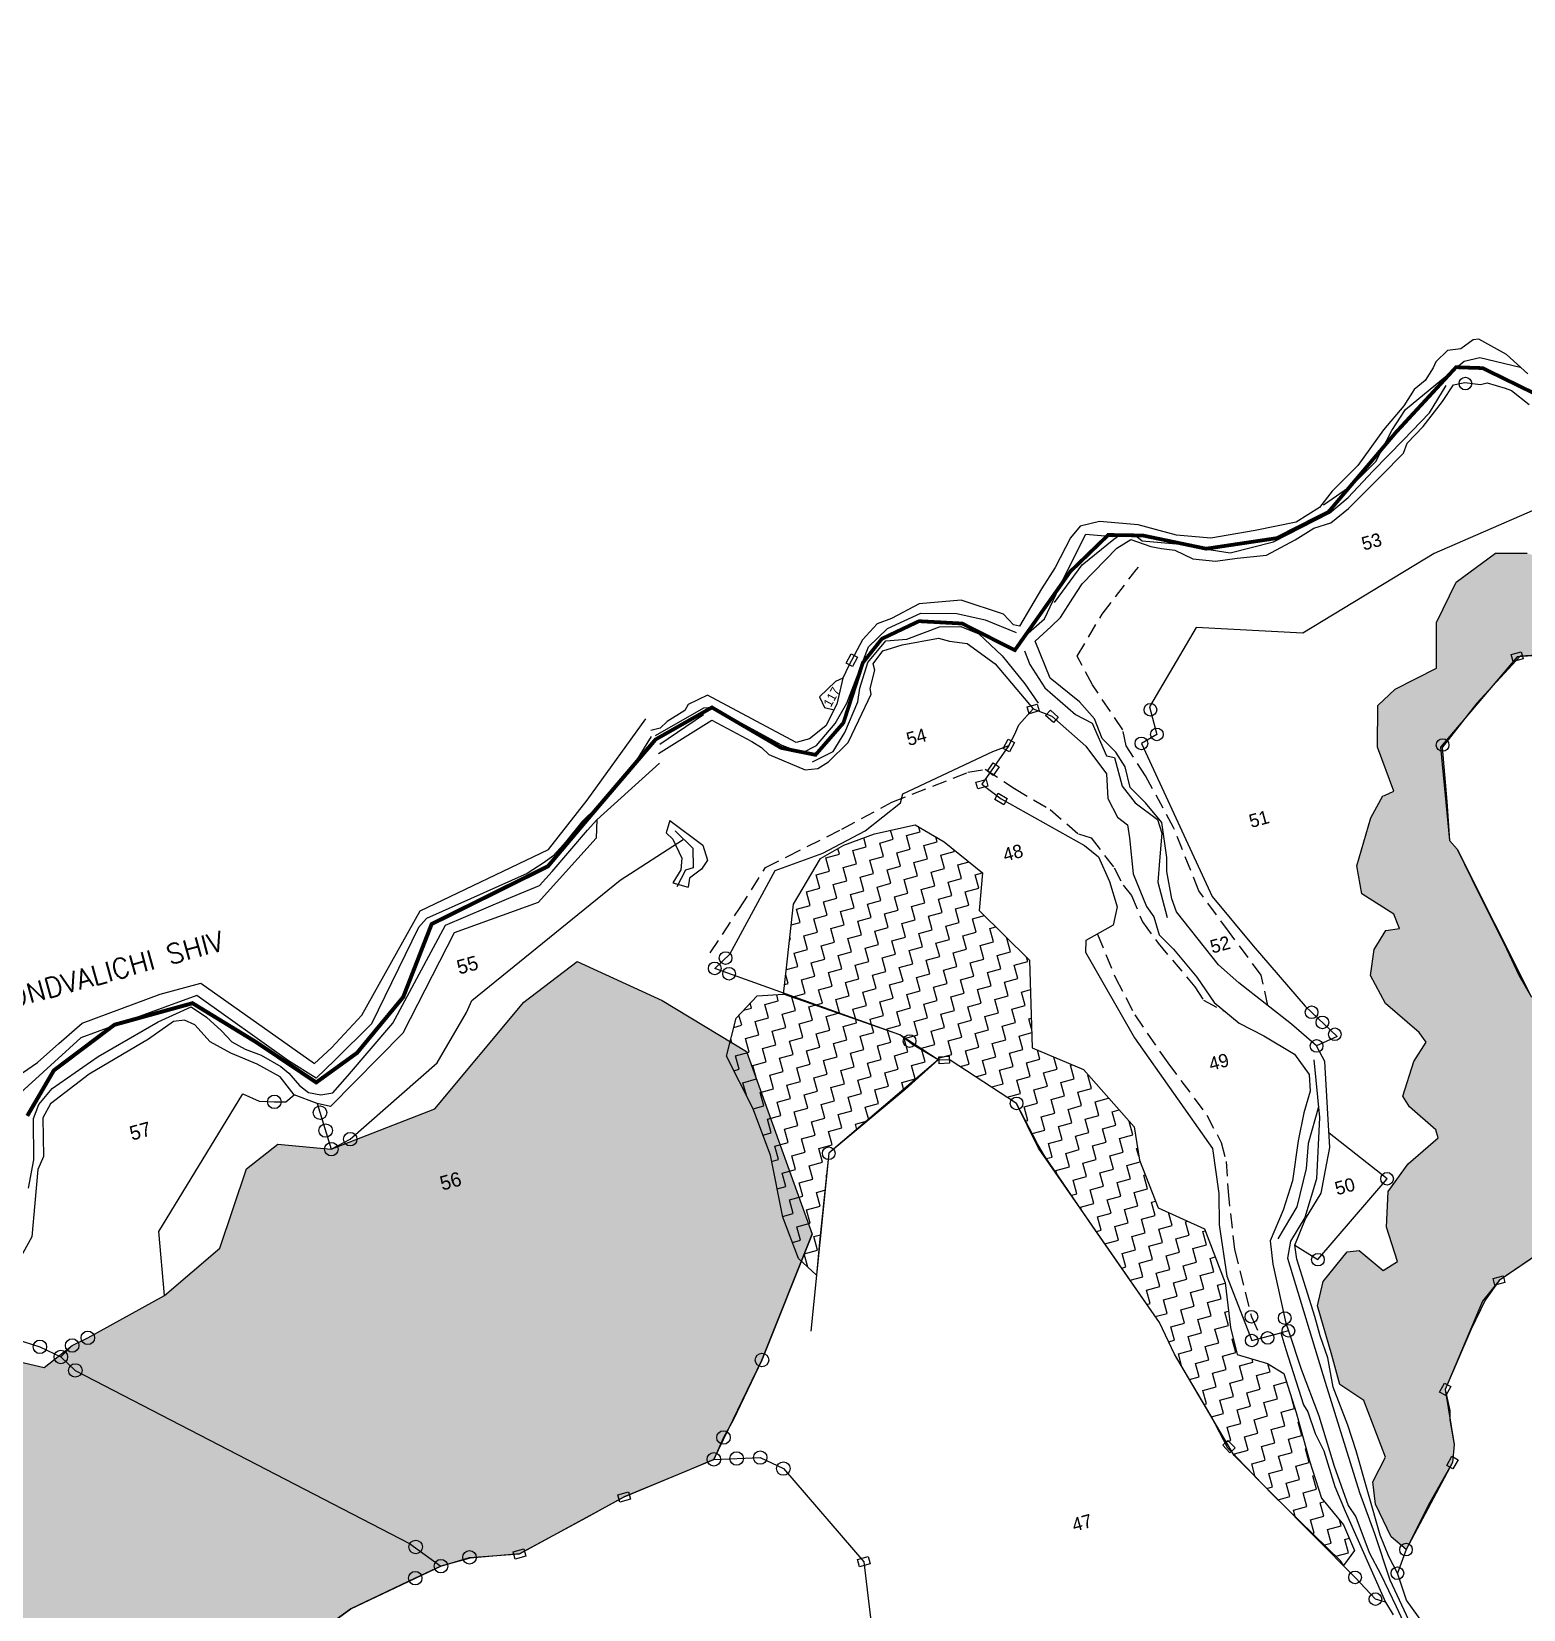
# Model space of a CAD drawing. Header units: metres. Extents: x 349190 to 354644, y 1756648 to 1760820.
# Drawn here: x 351928 to 352944, y 1759493 to 1760569 of the extents above; entities that cross this region are included whole.
import ezdxf
from ezdxf.enums import TextEntityAlignment as Align

# ---------------------------------------------------------------- set-up
doc = ezdxf.new("R2010")
doc.units = ezdxf.units.M
doc.header["$MEASUREMENT"] = 0
doc.linetypes.add('DASHDOT', pattern=[1, 0.5, -0.25, 0, -0.25])
doc.linetypes.add('DASHED', pattern=[0.75, 0.5, -0.25])
for name, color, linetype in [('LINE_FOOTPATH', 1, 'DASHED'), ('LINE_WATER', 4, 'Continuous'), ('OFF', 1, 'Continuous'), ('POLY_HATCH', 12, 'Continuous'), ('POLY_PARCEL', 6, 'Continuous'), ('POLY_WATER', 4, 'Continuous'), ('SYM_STONE', 1, 'Continuous'), ('TEXT_MAPOUT', 7, 'Continuous'), ('TEXT_PARCEL', 7, 'Continuous'), ('V_BOUND_STREAM_LINE', 7, 'DASHDOT')]:
    doc.layers.add(name, color=color, linetype=linetype)
doc.styles.get("Standard").update_dxf_attribs({"font": 'simplex.shx'})
doc.styles.add('TEXT_MAP', font='KRDEV050.TTF')
pattern_1 = [(15.29535, (352880.582, 1757419.747), (6.65705, 11.668854), [9.499434, -9.499434]), (105.29535, (352889.745, 1757422.253), (-11.668854, 6.65705), [9.499434, -9.499434])]

# ---------------------------------------------------------------- blocks, each defined once
blk = doc.blocks.new('STONE')
blk.add_circle((0, 0), 0.851)
blk = doc.blocks.new('STONESQUARE')
blk.add_lwpolyline([(-0.7, 0.48), (0.7, 0.48), (0.7, -0.48), (-0.7, -0.48)], close=True)

msp = doc.modelspace()

# ---------------------------------------------------------------- hatches: boundary and pattern name
at = {"layer": 'POLY_HATCH'}
h = msp.add_hatch(dxfattribs=at)
h.set_pattern_fill('ZIGZAG', color=256, scale=75.995469, angle=15.2954, style=0)
h.set_pattern_definition(pattern_1)
h.paths.add_polyline_path([(353008.3, 1759775), (353000.2, 1759773.9), (352980.4, 1759753.2), (352963, 1759741.3), (352927.6, 1759717.4), (352918.1, 1759703.9), (352908.3, 1759683.7), (352890.9, 1759643.2), (352894.1, 1759628.9), (352894.1, 1759622.4), (352897.1, 1759605.7), (352895.8, 1759593.3), (352879.6, 1759564.5), (352864.2, 1759534), (352854.2, 1759542.6), (352843.3, 1759564.9), (352841.6, 1759580.1), (352850.2, 1759597), (352835.4, 1759635.7), (352819.2, 1759646.4), (352813.7, 1759666.6), (352803.9, 1759700.1), (352807.8, 1759716.8), (352824, 1759736.9), (352832.2, 1759737.9), (352848.7, 1759724.2), (352858.4, 1759730.4), (352850.9, 1759753.7), (352852, 1759778.1), (352865.6, 1759796.9), (352886.1, 1759814.6), (352884.6, 1759820.2), (352866.5, 1759835.7), (352862.1, 1759843), (352869.5, 1759866.7), (352877.9, 1759879.9), (352873.1, 1759886.4), (352850.3, 1759906.1), (352840.1, 1759925.4), (352842.6, 1759943), (352850.5, 1759956), (352859.8, 1759957.3), (352855.9, 1759967.1), (352834, 1759981), (352830.6, 1760000), (352840.3, 1760032.8), (352848.4, 1760047.7), (352849.5, 1760048), (352855.9, 1760050.9), (352844.7, 1760081), (352844.9, 1760109.3), (352856.9, 1760120.4), (352885, 1760134.7), (352884.9, 1760166), (352898.5, 1760193.3), (352925.1, 1760213.2), (352946.8, 1760213.1), (352966, 1760206.9), (352976.4, 1760211), (352978.8, 1760223.3), (352994.4, 1760232.4), (353018.4, 1760239.5), (353029.5, 1760249.8), (353025.2, 1760269.7), (353038.6, 1760284.9), (353063.2, 1760285.5), (353090, 1760277.8), (353102.7, 1760262.6), (353119.7, 1760279.9), (353106, 1760290), (353099.5, 1760302.7), (353104, 1760337.1), (353122.8, 1760330.2), (353125.9, 1760369.6), (353129.1, 1760404.3), (353142.1, 1760423.9), (353147.1, 1760447.6), (353163.5, 1760473.8), (353171.6, 1760490.5), (353187.4, 1760496.6), (353183.6, 1760514.9), (353192.7, 1760532.4), (353207.6, 1760541.9), (353251.6, 1760553.3), (353281.3, 1760561.5), (353303.9, 1760565.9), (353320.7, 1760568.7), (353338.4, 1760568.1), (353370.3, 1760566), (353395.6, 1760563.9), (353395.7, 1760554.8), (353378.4, 1760529.6), (353370.5, 1760540.7), (353364.3, 1760551.4), (353341.7, 1760543.4), (353298.6, 1760527.6), (353247.5, 1760508.9), (353225.1, 1760501.3), (353219.4, 1760487.9), (353211.3, 1760456.2), (353198.1, 1760407.1), (353189, 1760375), (353179.5, 1760339), (353168.9, 1760301.5), (353160.5, 1760269.7), (353154, 1760259.6), (353118, 1760218.1), (353092.8, 1760210.1), (353068.1, 1760203), (353053.7, 1760198.3), (353040.5, 1760187.1), (353015.6, 1760166), (352988.8, 1760145.6), (352942, 1760143), (352912.5, 1760110.9), (352888.9, 1760080.8), (352892.1, 1760043.8), (352893.8, 1760017.3), (352899.1, 1760011.5), (352914, 1759980.8), (352931, 1759946.8), (352941.2, 1759925.5), (352949.7, 1759910.5), (352960, 1759886.3), (352976.7, 1759849), (352994.7, 1759806), (353001.3, 1759792.8), (353006.1, 1759780.3)])
h = msp.add_hatch(dxfattribs=at)
h.set_pattern_fill('ZIGZAG', color=256, scale=75.995469, angle=15.2954, style=0)
h.set_pattern_definition(pattern_1)
h.paths.add_polyline_path([(352644.5, 1759861.2), (352609.5, 1759875.9), (352607.6, 1759935.8), (352573.3, 1759969.7), (352575.6, 1759995.3), (352549.4, 1760016.4), (352529.8, 1760028.1), (352501.9, 1760021.8), (352481, 1760014.1), (352465.1, 1760005.1), (352446.7, 1759973.8), (352442.1, 1759930.6), (352440, 1759912.5), (352519.3, 1759884.9), (352527.8, 1759878.3), (352545.3, 1759867.8), (352553.6, 1759867.6), (352598.8, 1759838.1), (352613.1, 1759810.6), (352617.8, 1759802.3), (352650.6, 1759754.5), (352696.1, 1759688.8), (352706.4, 1759667.1), (352731.5, 1759624.9), (352742.8, 1759603), (352773.1, 1759571.7), (352819.8, 1759526.2), (352821.7, 1759523.2), (352829, 1759533.4), (352821.6, 1759550.8), (352806.7, 1759569.1), (352798.5, 1759594.4), (352789.4, 1759627.4), (352780.9, 1759653.9), (352769.8, 1759660.8), (352749.1, 1759666.9), (352744.7, 1759685.4), (352740.9, 1759715.7), (352726.9, 1759752.6), (352695.3, 1759766.9), (352682.5, 1759799.5), (352678.9, 1759822.2)])
h = msp.add_hatch(dxfattribs=at)
h.set_pattern_fill('ZIGZAG', color=256, scale=81.096727, angle=15.3665, style=0)
h.set_pattern_definition([(15.36646, (349550.971, 1755955.7), (7.088451, 12.460942), [10.13709, -10.13709]), (105.36646, (349560.746, 1755958.386), (-12.460942, 7.088451), [10.13709, -10.13709])])
h.paths.add_polyline_path([(351263.3, 1759011.5), (351300.2, 1759057.2), (351353.4, 1759099.1), (351321.4, 1759164), (351342.7, 1759197.1), (351366.6, 1759246.1), (351338, 1759280.2), (351344.8, 1759289.1), (351379.7, 1759307.7), (351379.9, 1759307.7), (351446.5, 1759382.2), (351511.1, 1759459.9), (351560.4, 1759528.7), (351583.8, 1759530.9), (351597.7, 1759536.8), (351633.2, 1759552.8), (351712.4, 1759584.9), (351821.7, 1759644.6), (351838.7, 1759646.7), (351883.1, 1759654.8), (351908.9, 1759664.5), (351936, 1759658.2), (351955.2, 1759673.1), (351965.9, 1759678.3), (352018.2, 1759707.2), (352055.9, 1759739.4), (352073.9, 1759793.6), (352095.3, 1759810.4), (352131.8, 1759806.9), (352202.4, 1759834.3), (352263.1, 1759907.1), (352299.3, 1759934.8), (352357.2, 1759908.3), (352414.7, 1759873.5), (352459.5, 1759749), (352425.3, 1759663.2), (352405.6, 1759622.2), (352399.1, 1759610.4), (352392.5, 1759595.5), (352374.4, 1759587.7), (352331.4, 1759569.9), (352305.4, 1759555.7), (352260, 1759531), (352226.4, 1759528.1), (352206.5, 1759522.7), (352189, 1759514.5), (352145.1, 1759493.6), (352134.2, 1759485.6), (352087.8, 1759478.7), (352034.9, 1759473.4), (352004, 1759458.1), (351988.3, 1759450.9), (351974.2, 1759444.1), (351958.3, 1759439.3), (351883.9, 1759431.4), (351866.8, 1759426.3), (351804.5, 1759385.8), (351782, 1759372.9), (351771, 1759365.2), (351761.2, 1759355), (351731.8, 1759315.4), (351739.5, 1759275.1), (351737.6, 1759263.6), (351735.7, 1759220), (351746.3, 1759180), (351754.8, 1759159.7), (351790, 1759130.1), (351759.1, 1759086.3), (351745.4, 1759065.7), (351671.6, 1759031.6), (351660.5, 1759024), (351637.7, 1759004.3), (351631.6, 1758995.9), (351621, 1758976.2), (351612, 1758958.6), (351603.4, 1758945.3), (351596.9, 1758933.9), (351580.5, 1758904.3), (351567.3, 1758880.5), (351555.3, 1758861.7), (351573.3, 1758796), (351585.1, 1758751.4), (351590.2, 1758737.3), (351581.7, 1758724), (351574.6, 1758714.5), (351565.7, 1758675.1), (351557.1, 1758646.7), (351487.3, 1758608.9), (351434.3, 1758578.4), (351386.6, 1758571.2), (351375.9, 1758568.6), (351359.1, 1758570.3), (351304.1, 1758553.4), (351277.9, 1758547.8), (351261.9, 1758545.3), (351245, 1758542.4), (351226.8, 1758533.6), (351198, 1758516), (351188.1, 1758507.8), (351182.5, 1758488.2), (351170.5, 1758416), (351149.3, 1758399.8), (351153.6, 1758387.6), (351136.8, 1758376.5), (351104.9, 1758356.2), (351099.6, 1758350.7), (351082.2, 1758325.9), (351076, 1758312.8), (351060, 1758300.1), (351019.9, 1758289.1), (351009.5, 1758268.5), (350989.1, 1758224.9), (350983.6, 1758208.8), (350970.5, 1758191.3), (350904.5, 1758270.8), (350852, 1758282.9), (350820.4, 1758289.5), (350803.3, 1758288.8), (350788.9, 1758288.1), (350752.2, 1758272.1), (350742.7, 1758265.5), (350663, 1758227), (350650, 1758217.7), (350613.8, 1758192.5), (350568.5, 1758159.5), (350509.2, 1758143.3), (350493.5, 1758137.6), (350511.4, 1758130.6), (350608.1, 1758078.3), (350625.3, 1758067.5), (350612.9, 1758062.7), (350596.2, 1758054.5), (350498.8, 1758027.2), (350381.4, 1757990.6), (350369.1, 1757989.4), (350361.4, 1757996.2), (350346.7, 1758005.1), (350298.5, 1758029.2), (350289.8, 1758034.1), (350276.2, 1758041.4), (350255.4, 1758021), (350243.5, 1758010.9), (350253.1, 1757996.7), (350265.4, 1757982.7), (350289.6, 1757948.3), (350298.9, 1757932.2), (350303.6, 1757918.7), (350302.5, 1757905.8), (350295.3, 1757895.4), (350263.5, 1757861.4), (350249.9, 1757844), (350246.2, 1757822.7), (350243.9, 1757771.5), (350252.6, 1757766.6), (350279.5, 1757761.2), (350285.5, 1757747.5), (350345.7, 1757707.5), (350341.8, 1757655), (350343.2, 1757632.2), (350326.2, 1757605.7), (350262.6, 1757518), (350220.9, 1757511.5), (350090.3, 1757491), (350026.6, 1757481.4), (350003.3, 1757473.3), (349982.8, 1757487.2), (349987.6, 1757505.2), (349922.2, 1757565.3), (349893.1, 1757598.6), (349886.4, 1757635.6), (349878.3, 1757686.9), (349883.9, 1757776.5), (349895.2, 1757795.8), (349935.6, 1757815.5), (349905.3, 1757878.8), (349917.7, 1757902.9), (349964.9, 1757932.3), (350006.1, 1757933.3), (350031.9, 1757940.4), (350057.3, 1758005.2), (350104.5, 1758079.1), (350127.4, 1758102.7), (350184.3, 1758125.3), (350221.7, 1758133.8), (350268.7, 1758132.9), (350294.3, 1758132.2), (350308.9, 1758129.3), (350333.6, 1758083.5), (350353.9, 1758079.1), (350416.7, 1758089.4), (350445.4, 1758098.2), (350425.5, 1758145.4), (350430.6, 1758180.4), (350460.6, 1758197.3), (350481.3, 1758270), (350505.1, 1758299.8), (350536.3, 1758280.8), (350583, 1758299.7), (350619.5, 1758336.5), (350663.9, 1758351.2), (350725.4, 1758386.5), (350796.7, 1758391.4), (350859.3, 1758406.8), (350890.3, 1758451.6), (350898.2, 1758495.2), (350948.5, 1758557.4), (350994.7, 1758596.8), (351012.6, 1758635.4), (351110.3, 1758674.9), (351144.5, 1758673), (351218.6, 1758721), (351289.4, 1758721.5), (351315.9, 1758757.3), (351363.8, 1758790.3), (351302, 1758892.4), (351327.1, 1758930.4), (351311.2, 1758948.2), (351257, 1758922.1), (351237.1, 1758944.2), (351244.5, 1758966.9), (351250.2, 1758978.5), (351254.9, 1758991.5)])
h = msp.add_hatch(dxfattribs=at)
h.set_pattern_fill('ZIGZAG', color=256, scale=75.995469, angle=15.2954, style=0)
h.set_pattern_definition(pattern_1)
h.paths.add_polyline_path([(352545.3, 1759867.8), (352527.8, 1759878.3), (352519.3, 1759884.9), (352440, 1759912.5), (352422, 1759911.4), (352407.6, 1759896.1), (352401.1, 1759870.4), (352419.1, 1759834.9), (352431, 1759802.8), (352439.4, 1759760.5), (352450.2, 1759732.4), (352462.4, 1759721.1), (352464.6, 1759743.6), (352468.8, 1759784.8), (352470.8, 1759804.1), (352522.8, 1759847.7)])

# ---------------------------------------------------------------- linework, layer by layer
at = {"layer": 'LINE_FOOTPATH', "ltscale": 20}
for points in [[(352770, 1759904.8), (352765.6, 1759925.5), (352743.9, 1759954.5), (352723.1, 1759983), (352705.8, 1760026.2), (352686.6, 1760061.4), (352673.5, 1760081.8), (352671.2, 1760092.8), (352650.5, 1760123.4), (352640.2, 1760143), (352657.1, 1760171.6), (352680.3, 1760201.9), (352682, 1760203.6)], [(352390.1, 1759940.8), (352410, 1759971), (352427.8, 1759999), (352442.6, 1760006.4), (352479.8, 1760025.1), (352513.8, 1760043.4), (352565.7, 1760063.8), (352577.5, 1760065.9), (352597.5, 1760052.7), (352621.7, 1760038.5), (352640.9, 1760021.8), (352649.6, 1760019.1), (352665.3, 1759998.6), (352671.4, 1759986.8), (352677.2, 1759979.9), (352684.6, 1759961.8), (352695.3, 1759947.3), (352720.4, 1759917.5), (352726.2, 1759908.4), (352741.9, 1759900)], [(352653.9, 1759953.4), (352666.3, 1759923.6), (352679.3, 1759898.4), (352701.8, 1759865.7), (352728.5, 1759830.2), (352738.2, 1759811.5), (352741.7, 1759798.4), (352742.9, 1759777.9), (352746.9, 1759742.4), (352747.4, 1759738.5), (352758.8, 1759692.7), (352765.6, 1759678.2)]]:
    msp.add_lwpolyline(points, dxfattribs=at)
at = {"layer": 'LINE_WATER'}
for points in [[(352808, 1760246), (352828, 1760259.9), (352843.6, 1760275.6), (352854.6, 1760296.8), (352863.8, 1760311), (352903.8, 1760344.1), (352914.5, 1760346.5), (352942.1, 1760339.9)], [(352601.3, 1760153.8), (352617.8, 1760168.4), (352631.7, 1760197.7), (352645.9, 1760226.2), (352664.2, 1760224.5), (352678.4, 1760226.4), (352684.4, 1760221.6), (352710.3, 1760219.3), (352727.2, 1760216.2), (352744.4, 1760213.5), (352773.9, 1760220.9), (352812, 1760240.4), (352824.8, 1760251), (352841.7, 1760269), (352862.4, 1760290.5), (352880.2, 1760308.8), (352891.6, 1760327.4)], [(352624.6, 1760179.6), (352643.5, 1760205.1), (352665.1, 1760222.8), (352668.3, 1760225)], [(352352.8, 1760088.9), (352385.7, 1760107.7), (352391.4, 1760108.2), (352438.8, 1760082.4), (352452.7, 1760077.1), (352462.4, 1760082.1), (352475.1, 1760097), (352483.1, 1760111), (352497.8, 1760149.3), (352510.8, 1760161.9), (352533.6, 1760172.2), (352558, 1760172.1), (352577.4, 1760167.7), (352598.5, 1760159.1)], [(352497.4, 1760138.7), (352509.7, 1760153.5), (352524, 1760154.5), (352546.3, 1760163), (352560.8, 1760163.2), (352573.1, 1760158.1), (352589, 1760143.1), (352604.5, 1760124.2), (352613.5, 1760110.9)], [(352459.8, 1760070.9), (352473.9, 1760078), (352481.7, 1760091), (352490.6, 1760111.8), (352491.9, 1760121.1), (352497.4, 1760138.7)], [(352604.2, 1760146.6), (352607.8, 1760137.2), (352618.1, 1760121.4), (352639, 1760103.2), (352650.4, 1760097.2), (352660.1, 1760075.1), (352665.5, 1760073.8), (352670.8, 1760054.4), (352679.7, 1760043), (352694.9, 1760031.6), (352697.9, 1760022.2), (352696.3, 1760003.5), (352695, 1759988.9), (352701.5, 1759964.9)], [(352355.6, 1760082.9), (352385.4, 1760103.3)], [(352349.7, 1760088.1), (352334.4, 1760063.2), (352323.9, 1760051.9), (352315.5, 1760043), (352312.6, 1760039.8), (352302.6, 1760030), (352291.4, 1760016.1), (352288.1, 1760012.4), (352282.7, 1760006.7), (352276.8, 1760002.3), (352265.2, 1759994.8), (352196.7, 1759964.2), (352191.3, 1759958.1), (352159.1, 1759892.3), (352134.3, 1759867.6), (352121.4, 1759855.4), (352102.7, 1759867.1), (352040.1, 1759911.6), (351972.2, 1759886.8), (351961.2, 1759882.9), (351917.5, 1759843.1)], [(351925.5, 1759780.4), (351929.1, 1759799.7), (351928.9, 1759827.9), (351932.4, 1759837.3), (351941.6, 1759848.3), (351972.8, 1759870.1), (352013.8, 1759893.6), (352036.4, 1759904), (352046.8, 1759897), (352056.9, 1759887.5), (352064.1, 1759880.1), (352073, 1759875), (352084, 1759871), (352097.3, 1759863.3), (352102.8, 1759858.7), (352110.2, 1759850.4), (352116.3, 1759845.5), (352124.7, 1759844), (352132.8, 1759845.3), (352142.9, 1759856.6), (352173.8, 1759892.8), (352209.6, 1759959.6), (352251.2, 1759977.3), (352273.6, 1759986.7), (352282.3, 1759996.2), (352306.5, 1760024.4), (352312.7, 1760031.4)], [(352366.1, 1760024), (352378.2, 1760012), (352378.4, 1759998.6), (352373.2, 1759997.2), (352367.3, 1759985.7)], [(352801.5, 1759867.9), (352805.2, 1759828.5), (352803.3, 1759786.6), (352795.3, 1759760.4), (352785.5, 1759744.3), (352783.4, 1759732.6), (352809.2, 1759648.2), (352832.5, 1759572.9), (352842.8, 1759545), (352853.2, 1759513.3), (352866, 1759486.1), (352878, 1759468.1), (352894.3, 1759447.6), (352905.5, 1759436), (352932.9, 1759412.9), (352955.2, 1759394.6), (352964.8, 1759375.9), (352997.8, 1759351.7), (353012.1, 1759340.1), (353023.6, 1759324.1), (353053.1, 1759297.5)], [(352804.5, 1759835.7), (352797.6, 1759810.7), (352796.2, 1759793.8), (352789.9, 1759767.5), (352776.8, 1759745.7)], [(352784.1, 1759683.1), (352792.7, 1759656.9), (352804.7, 1759625.2), (352815.3, 1759590.9), (352824.7, 1759564.1), (352830.1, 1759556.4), (352839.2, 1759532.1), (352847.1, 1759517), (352857.6, 1759495.1), (352868.5, 1759471.8)]]:
    msp.add_lwpolyline(points, dxfattribs=at)
at = {"layer": 'OFF'}
for points in [[(352362.6, 1760031), (352360.1, 1760022.5)], [(352364.5, 1759988.5), (352375, 1759985.5)]]:
    msp.add_lwpolyline(points, dxfattribs=at)
at = {"layer": 'POLY_HATCH'}
for points in [[(352963, 1759741.3), (352927.6, 1759717.4), (352918.1, 1759703.9), (352908.3, 1759683.7), (352890.9, 1759643.2), (352894.1, 1759628.9), (352894.1, 1759622.4), (352897.1, 1759605.7), (352895.8, 1759593.3), (352879.6, 1759564.5), (352864.2, 1759534), (352854.2, 1759542.6), (352843.3, 1759564.9), (352841.6, 1759580.1), (352850.2, 1759597), (352835.4, 1759635.7), (352819.2, 1759646.4), (352813.7, 1759666.6), (352803.9, 1759700.1), (352807.8, 1759716.8), (352824, 1759736.9), (352832.2, 1759737.9), (352848.7, 1759724.2), (352858.4, 1759730.4), (352850.9, 1759753.7), (352852, 1759778.1), (352865.6, 1759796.9), (352886.1, 1759814.6), (352884.6, 1759820.2), (352866.5, 1759835.7), (352862.1, 1759843), (352869.5, 1759866.7), (352877.9, 1759879.9), (352873.1, 1759886.4), (352850.3, 1759906.1), (352840.1, 1759925.4), (352842.6, 1759943), (352850.5, 1759956), (352859.8, 1759957.3), (352855.9, 1759967.1), (352834, 1759981), (352830.6, 1760000), (352840.3, 1760032.8), (352848.4, 1760047.7), (352849.5, 1760048), (352855.9, 1760050.9), (352844.7, 1760081), (352844.9, 1760109.3), (352856.9, 1760120.4), (352885, 1760134.7), (352884.9, 1760166), (352898.5, 1760193.3), (352925.1, 1760213.2), (352946.8, 1760213.1)], [(352988.8, 1760145.6), (352942, 1760143), (352912.5, 1760110.9), (352888.9, 1760080.8), (352892.1, 1760043.8), (352893.8, 1760017.3), (352899.1, 1760011.5), (352914, 1759980.8), (352931, 1759946.8), (352941.2, 1759925.5), (352949.7, 1759910.5)], [(351908.9, 1759664.5), (351936, 1759658.2), (351955.2, 1759673.1), (351965.9, 1759678.3), (352018.2, 1759707.2), (352055.9, 1759739.4), (352073.9, 1759793.6), (352095.3, 1759810.4), (352131.8, 1759806.9), (352202.4, 1759834.3), (352263.1, 1759907.1), (352299.3, 1759934.8), (352357.2, 1759908.3), (352414.7, 1759873.5), (352459.5, 1759749), (352425.3, 1759663.2), (352405.6, 1759622.2), (352399.1, 1759610.4), (352392.5, 1759595.5), (352374.4, 1759587.7), (352331.4, 1759569.9), (352305.4, 1759555.7), (352260, 1759531), (352226.4, 1759528.1), (352206.5, 1759522.7), (352189, 1759514.5), (352145.1, 1759493.6), (352134.2, 1759485.6)], [(352462.4, 1759721.1), (352450.2, 1759732.4), (352439.4, 1759760.5), (352431, 1759802.8), (352419.1, 1759834.9), (352401.1, 1759870.4), (352407.6, 1759896.1), (352422, 1759911.4), (352440, 1759912.5)], [(352545.3, 1759867.8), (352522.8, 1759847.7), (352470.8, 1759804.1), (352468.8, 1759784.8), (352464.6, 1759743.6), (352462.4, 1759721.1)]]:
    msp.add_lwpolyline(points, dxfattribs=at)
msp.add_lwpolyline([(352440, 1759912.5), (352442.1, 1759930.6), (352446.7, 1759973.8), (352465.1, 1760005.1), (352481, 1760014.1), (352501.9, 1760021.8), (352529.8, 1760028.1), (352549.4, 1760016.4), (352575.6, 1759995.3), (352573.3, 1759969.7), (352607.6, 1759935.8), (352609.5, 1759875.9), (352644.5, 1759861.2), (352678.9, 1759822.2), (352682.5, 1759799.5), (352695.3, 1759766.9), (352726.9, 1759752.6), (352740.9, 1759715.7), (352744.7, 1759685.4), (352749.1, 1759666.9), (352769.8, 1759660.8), (352780.9, 1759653.9), (352789.4, 1759627.4), (352798.5, 1759594.4), (352806.7, 1759569.1), (352821.6, 1759550.8), (352829, 1759533.4), (352821.7, 1759523.2), (352819.8, 1759526.2), (352773.1, 1759571.7), (352742.8, 1759603), (352731.5, 1759624.9), (352706.4, 1759667.1), (352696.1, 1759688.8), (352650.6, 1759754.5), (352617.8, 1759802.3), (352613.1, 1759810.6), (352598.8, 1759838.1), (352553.6, 1759867.6), (352545.3, 1759867.8), (352527.8, 1759878.3), (352519.3, 1759884.9)], close=True, dxfattribs=at)
at = {"layer": 'POLY_PARCEL'}
for points in [[(353010.3, 1760264.9), (352990.4, 1760259.5), (352990.4, 1760259.5), (352883.5, 1760212.9), (352883.5, 1760212.9), (352793.9, 1760158.7), (352793.9, 1760158.7), (352793.9, 1760158.7), (352721.1, 1760162.6), (352721.1, 1760162.6), (352689.4, 1760108.5), (352694.4, 1760089.6), (352683.9, 1760083.5), (352683.9, 1760083.5), (352683.9, 1760083.5), (352732, 1759979.2), (352732, 1759979.2), (352760.1, 1759945.5), (352760.1, 1759945.5), (352795.4, 1759904.5), (352817.3, 1759883.7), (352803.3, 1759877.3)], [(352988.8, 1760145.6), (352940, 1760142.6), (352940, 1760142.6), (352887.8, 1760080.9), (352887.8, 1760080.9), (352893.8, 1760017.3), (352899.1, 1760011.5), (352899.1, 1760011.5), (352949.7, 1759910.5)], [(352480.3, 1760128), (352475.5, 1760125.7), (352464.5, 1760115.3), (352467.8, 1760107.9), (352474.4, 1760106.4)], [(352593.5, 1760082.1), (352597.7, 1760089.9), (352600.4, 1760096.1), (352610.1, 1760107)], [(352545.3, 1759867.8), (352519.3, 1759884.9), (352519.3, 1759884.9), (352393.1, 1759930.1), (352393.1, 1759930.1), (352403.3, 1759939.9), (352434.2, 1759996.9), (352466.8, 1760008.6), (352466.8, 1760008.6), (352495.7, 1760024), (352519.7, 1760043), (352521.3, 1760049.2), (352582.7, 1760077.9), (352593.5, 1760082.1)], [(352593.5, 1760082.1), (352575.2, 1760055.7), (352588.2, 1760045.6), (352588.2, 1760045.6), (352645, 1760013.8), (352645, 1760013.8), (352654.6, 1760006.1), (352662.1, 1759989.3), (352662.1, 1759989.3), (352667.4, 1759972.1), (352664.7, 1759959.6), (352646.1, 1759949.2), (352645.8, 1759941.3), (352679.2, 1759882.8), (352679.2, 1759882.8), (352732.4, 1759807.4), (352732.4, 1759807.4), (352732.4, 1759807.4), (352732.4, 1759807.4), (352736.7, 1759776.7), (352736.8, 1759755.3), (352742.2, 1759720.3), (352759.1, 1759676.5), (352759.1, 1759676.5), (352778.9, 1759681.7)], [(352122.2, 1759838), (352122.2, 1759838), (352122.2, 1759838), (352131.8, 1759806.9), (352144.7, 1759813.7), (352144.7, 1759813.7), (352203.9, 1759865.8), (352203.9, 1759865.8), (352224, 1759900.1), (352227.6, 1759908.3), (352227.6, 1759908.3), (352328.6, 1759990.3), (352371.7, 1760017.9), (352371.7, 1760017.9)], [(352545.3, 1759867.8), (352545.3, 1759867.8), (352470.8, 1759804.1), (352470.8, 1759804.1), (352458.5, 1759682.8), (352458.5, 1759682.8)], [(352850.2, 1759498.2), (352843.4, 1759500.2), (352829.5, 1759515), (352829.5, 1759515), (352747.1, 1759598.2), (352747.1, 1759598.2), (352706.4, 1759667.1), (352706.4, 1759667.1), (352696.1, 1759688.8), (352613.8, 1759807.7), (352613.8, 1759807.7), (352613.8, 1759807.7), (352598.8, 1759838.1), (352553.6, 1759867.6), (352545.3, 1759867.8)], [(351947.5, 1759665.3), (351955.2, 1759673.1), (351965.9, 1759678.3), (352018.2, 1759707.2), (352014.2, 1759750.9), (352071.4, 1759844.6), (352082.6, 1759839.7), (352093, 1759839.2), (352100.7, 1759839.1), (352106.4, 1759843.9)], [(352788.4, 1759741.5), (352804.2, 1759731.6), (352851.3, 1759786.7), (352851.3, 1759786.7), (352851.3, 1759786.7), (352811.8, 1759817.9)], [(353008.3, 1759775), (353000.2, 1759773.9), (352980.4, 1759753.2), (352980.4, 1759753.2), (352927.6, 1759717.4), (352916.3, 1759703.3), (352916.3, 1759703.3), (352890.9, 1759643.2), (352890.9, 1759643.2), (352890.9, 1759643.2), (352897.1, 1759605.7), (352895.8, 1759593.3), (352864.2, 1759534), (352864.2, 1759534), (352858.3, 1759517.9)], [(352392.5, 1759595.5), (352392.5, 1759595.5), (352392.5, 1759595.5), (352425.3, 1759663.2), (352459.5, 1759749)], [(351913.7, 1759679.2), (351921.8, 1759675.8), (351933.2, 1759672.2), (351947.5, 1759665.3)], [(351947.5, 1759665.3), (351957.3, 1759656.1), (352185, 1759538.2), (352185, 1759538.2), (352185, 1759538.2), (352206.5, 1759522.7)], [(352206.5, 1759522.7), (352226, 1759528.7), (352260, 1759531), (352331.4, 1759569.9), (352331.4, 1759569.9), (352392.5, 1759595.5), (352392.5, 1759595.5)], [(352392.5, 1759595.5), (352392.5, 1759595.5), (352424.1, 1759596.7), (352439.9, 1759589.2), (352439.9, 1759589.2), (352494.8, 1759525.7), (352501.9, 1759464.6), (352538.1, 1759429.2), (352542.4, 1759416.6)], [(351974.2, 1759444.1), (351988.3, 1759450.9), (351988.3, 1759450.9), (352034.9, 1759473.4), (352134.2, 1759485.6), (352134.2, 1759485.6), (352145.1, 1759493.6), (352206.5, 1759522.7), (352206.5, 1759522.7)]]:
    msp.add_lwpolyline(points, dxfattribs=at)
at = {"layer": 'POLY_WATER'}
for points in [[(352947.3, 1760335.5), (352932.6, 1760348.5), (352913.9, 1760359.1), (352909.9, 1760358.5), (352901.6, 1760352.5), (352892.4, 1760351.2), (352884.5, 1760343.6), (352882.8, 1760339.4), (352877.2, 1760330.9), (352869.8, 1760324.7), (352862.7, 1760313.5), (352848.9, 1760297.3), (352831.4, 1760273), (352813.8, 1760255.4), (352805.3, 1760244.3), (352789.4, 1760234.2), (352761.4, 1760228.6), (352731.3, 1760223.3), (352707.7, 1760225.5), (352681.7, 1760232.5), (352655.3, 1760234.8), (352642.1, 1760231.6), (352635.6, 1760223.6), (352625, 1760203.3), (352615.7, 1760188.8), (352600.8, 1760163.4), (352596.8, 1760164.4), (352589.9, 1760171.6), (352561.1, 1760181.2), (352532.4, 1760178.7), (352513.6, 1760168.6), (352503.7, 1760165), (352493.9, 1760154.1), (352484.5, 1760136.6), (352480.3, 1760128), (352476.4, 1760110.3), (352468.8, 1760095.4), (352457.6, 1760086.5), (352448.7, 1760084.1), (352418.4, 1760100.2), (352388.2, 1760116.4), (352375, 1760109.9), (352372.8, 1760106), (352360.7, 1760098.5), (352355.8, 1760093.9), (352349.6, 1760092.2)], [(352876.8, 1759482.4), (352864.5, 1759499.4), (352858.3, 1759517.9), (352852.5, 1759529.3), (352846.7, 1759543.7), (352830.2, 1759601.2), (352824.6, 1759618.8), (352814.5, 1759644.7), (352810.9, 1759664.7), (352805.7, 1759679.7), (352802.1, 1759692.8), (352789.8, 1759731.9), (352788.4, 1759741.5), (352795.7, 1759759.4), (352806.3, 1759776.9), (352809.3, 1759792.6), (352812.3, 1759808), (352811, 1759830.9), (352808.9, 1759866.7), (352803.3, 1759877.3), (352786.2, 1759892.1), (352750.2, 1759920.2), (352736.5, 1759932.5), (352707.9, 1759968.6), (352704.6, 1759977.6), (352701.1, 1759996.1), (352701.1, 1760005.7), (352697.7, 1760029.6), (352686.7, 1760043), (352676.2, 1760053.5), (352672.7, 1760067.5), (352666.5, 1760077.6), (352657.1, 1760086.9), (352651.8, 1760100.3), (352641.8, 1760111.8), (352621.7, 1760128), (352611.4, 1760153.1), (352622.4, 1760163.1), (352628.8, 1760169.4), (352637.1, 1760182.4), (352643.6, 1760192.2), (352667.2, 1760216.5), (352676.7, 1760222.5), (352690.2, 1760217.8), (352697.5, 1760216.4), (352706.7, 1760215.1), (352719, 1760209.2), (352734.3, 1760207.7), (352749.1, 1760209.8), (352769.2, 1760211.9), (352788.6, 1760222.2), (352801.3, 1760230.2), (352812.9, 1760233.8), (352825.1, 1760243.6), (352847.6, 1760266.2), (352862.6, 1760281.4), (352865, 1760288.2), (352876, 1760299.6), (352889, 1760316.6), (352896.6, 1760327.8), (352904.2, 1760329.5), (352914.9, 1760328.2), (352919.6, 1760329.2), (352931.7, 1760325.6), (352936, 1760324.1), (352948.2, 1760314.4)], [(352354.7, 1760076.6), (352391.2, 1760099.4), (352418.4, 1760084.9), (352424.9, 1760080.8), (352429.9, 1760076), (352454.8, 1760065.4), (352463.3, 1760066.5), (352470.7, 1760071), (352484.1, 1760084.2), (352491.2, 1760099.4), (352499.6, 1760117), (352499, 1760121), (352502.2, 1760133.5), (352501, 1760137.7), (352507.7, 1760146.6), (352520.8, 1760150.6), (352545.6, 1760155.3), (352553.1, 1760153.2), (352565.2, 1760151.5), (352584.3, 1760137.7), (352610.1, 1760107), (352622.9, 1760102), (352645.9, 1760081.7), (352660.2, 1760062.7), (352661.1, 1760046), (352667.6, 1760033.3), (352674.5, 1760028), (352675.7, 1760019.2), (352678.2, 1759994.6), (352687.3, 1759972.3), (352692.3, 1759965.2), (352696, 1759953), (352705.7, 1759943.3), (352721.7, 1759924.1), (352733.4, 1759907), (352750.5, 1759892.7), (352767.4, 1759884.1), (352788.2, 1759871.6), (352798.2, 1759857.8), (352798.8, 1759846.5), (352794.5, 1759831.7), (352790.7, 1759812.5), (352786.9, 1759785.4), (352780.4, 1759765.4), (352771.6, 1759744.4), (352773.5, 1759728.5), (352782.4, 1759688.4), (352784.1, 1759683.1), (352778.9, 1759681.7), (352782.4, 1759670.3), (352794.4, 1759632.7), (352797.3, 1759627.8), (352802.2, 1759613.2), (352808.2, 1759601.4), (352815.8, 1759576.9), (352822.8, 1759560.1), (352850.2, 1759498.2), (352855.4, 1759489.5)], [(351921.4, 1759859), (351931.6, 1759865.9), (351946.2, 1759879), (351961.9, 1759892.9), (352015.1, 1759912.5), (352042.8, 1759920.1), (352120.4, 1759865.4), (352132, 1759876), (352152.5, 1759898.2), (352192.3, 1759969.3), (352279.8, 1760011.1), (352306.2, 1760044.8), (352346.2, 1760100.2)], [(352355.4, 1760070), (352312.7, 1760031.4), (352312.2, 1760018.9), (352272.7, 1759975), (352215.6, 1759954.3), (352180.6, 1759885.9), (352131.2, 1759835.9), (352122.2, 1759838), (352106.4, 1759843.9), (352097, 1759856.3), (352081.2, 1759864.8), (352063.4, 1759872.3), (352049.3, 1759880.1), (352038.9, 1759891.7), (352031.8, 1759894.9), (352024.2, 1759893.9), (352007.3, 1759882), (351966.8, 1759858), (351940.4, 1759837.8), (351935.1, 1759828.2), (351935.6, 1759802), (351931.8, 1759793.1), (351927.6, 1759747.2), (351919.1, 1759731.4)], [(352362.6, 1760031), (352384.9, 1760014.1), (352388.2, 1760003.8), (352384, 1759997.7), (352375.9, 1759991.6), (352375, 1759985.5)], [(352360.1, 1760022.5), (352364.6, 1760018.3), (352370.6, 1760005.3), (352369.9, 1759997.3), (352364.5, 1759988.5)]]:
    msp.add_lwpolyline(points, dxfattribs=at)
at = {"layer": 'V_BOUND_STREAM_LINE', "ltscale": 10}
for points, const_width in [([(352953.2, 1760321.3), (352916.4, 1760339.3), (352898.3, 1760339.9), (352857.4, 1760295.6), (352811.4, 1760241.3), (352776.2, 1760223.4), (352728, 1760216.2), (352684.9, 1760225.2), (352661.3, 1760225.6), (352635.4, 1760200.6), (352597.6, 1760147), (352561.7, 1760165.2), (352532.3, 1760166.8), (352507, 1760154.8), (352494, 1760138.4), (352480.8, 1760097.5), (352461.8, 1760075.7), (352438.4, 1760080.4), (352391.2, 1760108), (352352.1, 1760085.8), (352352.1, 1760085.8)], 2.53), ([(351924.6, 1759829.6), (351942.7, 1759860.6), (351984, 1759891.7), (352037.2, 1759906.4), (352080.7, 1759879.8), (352121.5, 1759852.4), (352149.4, 1759872.6), (352180.8, 1759910.6), (352200.2, 1759960.4), (352279.4, 1759999.7), (352306.8, 1760032.2), (352352.4, 1760085.7)], 2.7)]:
    msp.add_lwpolyline(points, dxfattribs=dict(at, const_width=const_width))

# ---------------------------------------------------------------- block references
at = {"layer": 'SYM_STONE'}
for name, p, xscale, yscale, zscale, rotation in [('STONE', (352904.7, 1760328.8), 5.06636463076694, 5.06636463076694, 5.06636463076694, 15.29535435398677), ('STONESQUARE', (352486.5, 1760140.2), 5.06636463076694, 5.06636463076694, 5.06636463076694, 61.89858820486166), ('STONESQUARE', (352940, 1760142.6), 5.06636463076694, 5.06636463076694, 5.06636463076694, 15.29535435398677), ('STONESQUARE', (352610.1, 1760107), 5.06636463076694, 5.06636463076694, 5.06636463076694, 15.29535435398677), ('STONE', (352690, 1760106.4), 5.06636463076694, 5.06636463076694, 5.06636463076694, 15.29535435398677), ('STONESQUARE', (352622.9, 1760102), 5.066364630766939, 5.066364630766939, 5.066364630766939, 318.7145299495474), ('STONESQUARE', (352593.5, 1760082.1), 5.06636463076694, 5.06636463076694, 5.06636463076694, 61.82018782921013), ('STONE', (352683.9, 1760083.5), 5.06636463076694, 5.06636463076694, 5.06636463076694, 15.29535435398677), ('STONE', (352694.4, 1760089.6), 5.06636463076694, 5.06636463076694, 5.06636463076694, 15.29535435398677), ('STONE', (352889.1, 1760082.4), 5.06636463076694, 5.06636463076694, 5.06636463076694, 15.29535435398677), ('STONESQUARE', (352582.9, 1760066), 5.06636463076694, 5.06636463076694, 5.06636463076694, 55.24937862635677), ('STONESQUARE', (352575.2, 1760055.7), 5.06636463076694, 5.06636463076694, 5.06636463076694, 15.29535435398677), ('STONESQUARE', (352588.2, 1760045.6), 5.066364630766939, 5.066364630766939, 5.066364630766939, 330.3287167922485), ('STONE', (352393.1, 1759930.1), 5.06636463076694, 5.06636463076694, 5.06636463076694, 15.29535435398677), ('STONE', (352400.5, 1759937.2), 5.06636463076694, 5.06636463076694, 5.06636463076694, 15.29535435398677), ('STONE', (352402.9, 1759926.5), 5.06636463076694, 5.06636463076694, 5.06636463076694, 15.29535435398677), ('STONE', (352799.9, 1759900.2), 5.06636463076694, 5.06636463076694, 5.06636463076694, 15.29535435398677), ('STONE', (352807.2, 1759893.3), 5.06636463076694, 5.06636463076694, 5.06636463076694, 15.29535435398677), ('STONE', (352525.9, 1759880.6), 5.06636463076694, 5.06636463076694, 5.06636463076694, 15.29535435398677), ('STONE', (352803.3, 1759877.3), 5.06636463076694, 5.06636463076694, 5.06636463076694, 15.29535435398677), ('STONE', (352815.7, 1759885.2), 5.06636463076694, 5.06636463076694, 5.06636463076694, 15.29535435398677), ('STONESQUARE', (352549.5, 1759867.7), 5.06636463076694, 5.06636463076694, 5.06636463076694, 3.69780916736577), ('STONE', (352093, 1759839.2), 5.406448492920397, 5.406448492920397, 5.406448492920397, 15.36646372397121), ('STONE', (352124.1, 1759831.8), 5.406448492920397, 5.406448492920397, 5.406448492920397, 15.36646372397121), ('STONE', (352598.8, 1759838.1), 5.06636463076694, 5.06636463076694, 5.06636463076694, 15.29535435398677), ('STONE', (352127.9, 1759819.6), 5.406448492920397, 5.406448492920397, 5.406448492920397, 15.36646372397121), ('STONE', (352144.7, 1759813.7), 5.406448492920397, 5.406448492920397, 5.406448492920397, 15.36646372397121), ('STONE', (352131.8, 1759806.9), 5.406448492920397, 5.406448492920397, 5.406448492920397, 15.36646372397121), ('STONE', (352470.8, 1759804.1), 5.06636463076694, 5.06636463076694, 5.06636463076694, 15.29535435398677), ('STONE', (352851.3, 1759786.7), 5.06636463076694, 5.06636463076694, 5.06636463076694, 15.29535435398677), ('STONE', (352804.2, 1759731.6), 5.06636463076694, 5.06636463076694, 5.06636463076694, 15.29535435398677), ('STONESQUARE', (352927.6, 1759717.4), 5.06636463076694, 5.06636463076694, 5.06636463076694, 15.29535435398677), ('STONE', (352758.8, 1759692.7), 5.06636463076694, 5.06636463076694, 5.06636463076694, 15.29535435398677), ('STONE', (352781.6, 1759691.8), 5.06636463076694, 5.06636463076694, 5.06636463076694, 15.29535435398677), ('STONE', (352784.1, 1759683.1), 5.06636463076694, 5.06636463076694, 5.06636463076694, 15.29535435398677), ('STONE', (351933.2, 1759672.2), 5.406448492920397, 5.406448492920397, 5.406448492920397, 15.36646372397121), ('STONE', (351955.2, 1759673.1), 5.406448492920397, 5.406448492920397, 5.406448492920397, 15.36646372397121), ('STONE', (351965.9, 1759678.3), 5.406448492920397, 5.406448492920397, 5.406448492920397, 15.36646372397121), ('STONE', (352759.1, 1759676.5), 5.06636463076694, 5.06636463076694, 5.06636463076694, 15.29535435398677), ('STONE', (352769.9, 1759678.3), 5.06636463076694, 5.06636463076694, 5.06636463076694, 15.29535435398677), ('STONE', (351947.5, 1759665.3), 5.406448492920397, 5.406448492920397, 5.406448492920397, 15.36646372397121), ('STONE', (352425.3, 1759663.2), 5.406448492920397, 5.406448492920397, 5.406448492920397, 15.36646372397121), ('STONE', (351957.3, 1759656.1), 5.406448492920397, 5.406448492920397, 5.406448492920397, 15.36646372397121), ('STONESQUARE', (352890.9, 1759643.2), 5.06636463076694, 5.06636463076694, 5.06636463076694, 240.6927618003442), ('STONE', (352399.1, 1759610.4), 5.406448492920397, 5.406448492920397, 5.406448492920397, 15.36646372397121), ('STONE', (352392.5, 1759595.5), 5.406448492920397, 5.406448492920397, 5.406448492920397, 15.36646372397121), ('STONE', (352408, 1759596.1), 5.406448492920397, 5.406448492920397, 5.406448492920397, 15.36646372397121), ('STONE', (352424.1, 1759596.7), 5.406448492920397, 5.406448492920397, 5.406448492920397, 15.36646372397121), ('STONESQUARE', (352743.5, 1759604.2), 5.06636463076694, 5.06636463076694, 5.06636463076694, 314.080637485714), ('STONE', (352439.9, 1759589.2), 5.406448492920397, 5.406448492920397, 5.406448492920397, 15.36646372397121), ('STONESQUARE', (352895.8, 1759593.3), 5.06636463076694, 5.06636463076694, 5.06636463076694, 240.6927618003442), ('STONESQUARE', (352331.4, 1759569.9), 5.406448492920397, 5.406448492920397, 5.406448492920397, 15.36646372397121), ('STONE', (352189.3, 1759535.8), 5.406448492920397, 5.406448492920397, 5.406448492920397, 15.36646372397121), ('STONE', (352864.2, 1759534), 5.06636463076694, 5.06636463076694, 5.06636463076694, 15.29535435398677), ('STONE', (352206.5, 1759522.7), 5.406448492920397, 5.406448492920397, 5.406448492920397, 15.36646372397121), ('STONE', (352226, 1759528.7), 5.406448492920397, 5.406448492920397, 5.406448492920397, 15.36646372397121), ('STONESQUARE', (352260, 1759531), 5.406448492920397, 5.406448492920397, 5.406448492920397, 15.36646372397121), ('STONESQUARE', (352494.8, 1759525.7), 5.406448492920397, 5.406448492920397, 5.406448492920397, 15.36646372397121), ('STONE', (352189, 1759514.5), 5.406448492920397, 5.406448492920397, 5.406448492920397, 15.36646372397121), ('STONE', (352829.5, 1759515), 5.06636463076694, 5.06636463076694, 5.06636463076694, 15.29535435398677), ('STONE', (352858.3, 1759517.9), 5.06636463076694, 5.06636463076694, 5.06636463076694, 15.29535435398677), ('STONE', (352843.4, 1759500.2), 5.06636463076694, 5.06636463076694, 5.06636463076694, 15.29535435398677)]:
    msp.add_blockref(name, p, dxfattribs=dict(at, xscale=xscale, yscale=yscale, zscale=zscale, rotation=rotation))

# ---------------------------------------------------------------- texts
at = {"layer": 'TEXT_MAPOUT'}
msp.add_text('MAUJE TONDVALICHI SHIV', height=13.516, rotation=15.3665, dxfattribs=at).set_placement((351840.6, 1759882.7))
at = {"layer": 'TEXT_PARCEL', "style": 'TEXT_MAP'}
for s, height, rotation, p in [('53', 9.12, 15.2954, (352835.4, 1760214.9)), ('54', 9.12, 15.2954, (352525.2, 1760081.7)), ('51', 9.12, 15.2954, (352758.7, 1760025.8)), ('48', 9.12, 15.2954, (352591, 1760002.8)), ('52', 9.12, 15.2954, (352732.2, 1759940.2)), ('55', 9.73, 15.3665, (352218.9, 1759925.9)), ('49', 9.12, 15.2954, (352731.3, 1759860.2)), ('57', 9.73, 15.3665, (351995.9, 1759812.7)), ('56', 9.73, 15.3665, (352207.4, 1759778.6)), ('50', 9.12, 15.2954, (352817.2, 1759775.4)), ('47', 9.12, 15.2954, (352638.1, 1759546.1))]:
    msp.add_text(s, height=height, rotation=rotation, dxfattribs=at).set_placement(p)
msp.add_text('117', height=6.08, rotation=61.3895, dxfattribs=at).set_placement((352472.8, 1760115.2), align=Align.MIDDLE)

doc.saveas('drawing.dxf')
